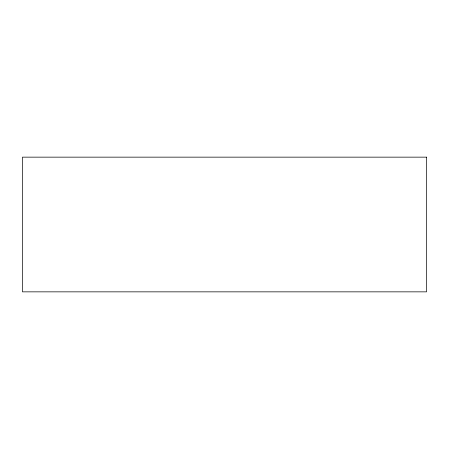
<?xml version="1.0" encoding="UTF-8"?>
<svg xmlns="http://www.w3.org/2000/svg" width="449" height="449" viewBox="0 0 449 449"><rect width="100%" height="100%" fill="white"/><g stroke="black" fill="none" stroke-linecap="round" stroke-linejoin="round"><path stroke-width="0.67" d="M426.55 157.15L22.45 157.15L22.45 291.85L426.55 291.85L426.55 157.15"/></g></svg>
